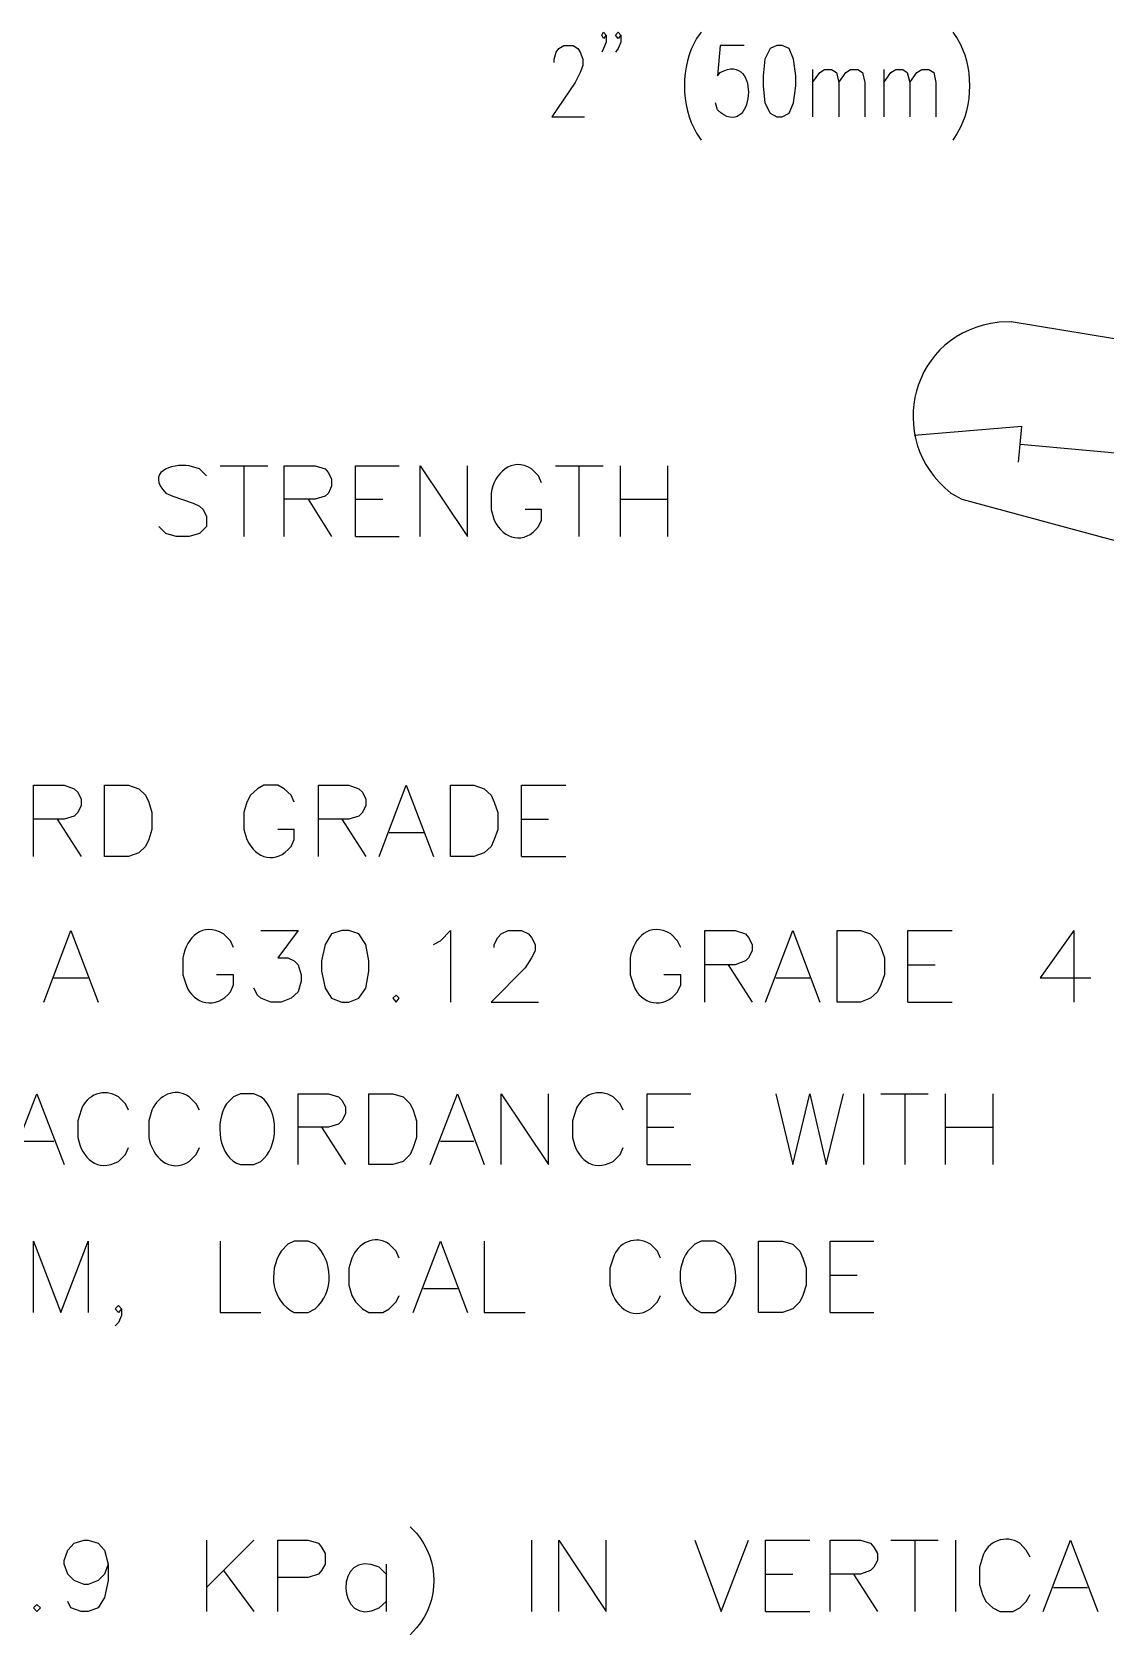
# Model space of a CAD drawing. Header units: millimetres. Extents: x 14 to 201, y 16 to 268.
# Drawn here: x 97.2 to 133.1, y 66.4 to 120 of the extents above; entities that cross this region are included whole.
import ezdxf

# ---------------------------------------------------------------- set-up
doc = ezdxf.new("R2010")
doc.units = ezdxf.units.MM
doc.layers.get('0').update_dxf_attribs({"linetype": 'CONTINUOUS'})

msp = doc.modelspace()

# ---------------------------------------------------------------- linework, layer by layer
at = {"color": 0}
for p, q in [((116.247, 119.931), (116.31, 120.037)), ((116.31, 119.825), (116.247, 119.931)), ((116.31, 120.037), (116.396, 119.931)), ((116.396, 119.931), (116.31, 119.825)), ((116.396, 119.698), (116.31, 119.485)), ((116.396, 119.931), (116.396, 119.698)), ((116.713, 119.931), (116.797, 120.037)), ((116.797, 119.825), (116.713, 119.931)), ((116.797, 120.037), (116.882, 119.931)), ((116.882, 119.931), (116.797, 119.825)), ((116.882, 119.698), (116.797, 119.485)), ((116.882, 119.931), (116.882, 119.698)), ((119.571, 120.037), (119.422, 119.825)), ((127.995, 120.037), (128.142, 119.825)), ((114.66, 119.126), (114.723, 119.359)), ((114.66, 119.02), (114.66, 119.126)), ((114.723, 119.359), (114.808, 119.485)), ((114.808, 119.485), (114.978, 119.592)), ((114.978, 119.592), (115.295, 119.592)), ((115.295, 119.592), (115.442, 119.485)), ((115.442, 119.485), (115.528, 119.359)), ((115.528, 119.359), (115.612, 119.126)), ((115.612, 119.126), (115.612, 118.914)), ((116.31, 119.485), (116.247, 119.359)), ((116.797, 119.485), (116.713, 119.359)), ((120.205, 119.592), (120.121, 118.576)), ((121.01, 119.592), (120.205, 119.592)), ((121.708, 119.126), (121.645, 118.576)), ((121.878, 119.485), (121.708, 119.126)), ((122.111, 119.592), (121.878, 119.485)), ((122.28, 119.592), (122.111, 119.592)), ((122.513, 119.485), (122.28, 119.592)), ((122.66, 119.126), (122.513, 119.485)), ((122.746, 118.576), (122.66, 119.126)), ((115.528, 118.682), (115.358, 118.343)), ((115.612, 118.914), (115.528, 118.682)), ((120.121, 118.576), (120.205, 118.682)), ((123.296, 118.787), (123.296, 117.199)), ((123.296, 118.343), (123.549, 118.682)), ((123.549, 118.682), (123.698, 118.787)), ((123.698, 118.787), (123.931, 118.787)), ((123.931, 118.787), (124.101, 118.682)), ((124.101, 118.682), (124.185, 118.343)), ((124.185, 118.343), (124.418, 118.682)), ((124.418, 118.682), (124.567, 118.787)), ((124.567, 118.787), (124.82, 118.787)), ((124.82, 118.787), (124.967, 118.682)), ((124.967, 118.682), (125.053, 118.343)), ((125.688, 118.787), (125.688, 117.199)), ((125.688, 118.343), (125.921, 118.682)), ((125.921, 118.682), (126.091, 118.787)), ((126.091, 118.787), (126.322, 118.787)), ((126.322, 118.787), (126.471, 118.682)), ((126.471, 118.682), (126.555, 118.343)), ((126.555, 118.343), (126.788, 118.682)), ((126.788, 118.682), (126.957, 118.787)), ((126.957, 118.787), (127.19, 118.787)), ((127.19, 118.787), (127.36, 118.682)), ((127.36, 118.682), (127.423, 118.343)), ((115.358, 118.343), (114.576, 117.199)), ((121.645, 118.576), (121.645, 118.237)), ((121.645, 118.237), (121.708, 117.665)), ((122.66, 117.665), (122.746, 118.237)), ((122.746, 118.237), (122.746, 118.576)), ((124.185, 118.343), (124.185, 117.199)), ((125.053, 118.343), (125.053, 117.199)), ((126.555, 118.343), (126.555, 117.199)), ((127.423, 118.343), (127.423, 117.199)), ((120.121, 117.432), (120.057, 117.665)), ((121.708, 117.665), (121.878, 117.326)), ((122.513, 117.326), (122.66, 117.665)), ((114.576, 117.199), (115.675, 117.199)), ((121.878, 117.326), (122.111, 117.199)), ((122.111, 117.199), (122.28, 117.199)), ((122.28, 117.199), (122.513, 117.326)), ((119.422, 116.65), (119.571, 116.417)), ((128.142, 116.65), (127.995, 116.417)), ((129.963, 110.342), (129.54, 110.32)), ((166.539, 104.309), (129.942, 110.342)), ((130.302, 106.828), (126.704, 106.532)), ((130.196, 105.643), (130.302, 106.828)), ((130.259, 106.236), (169.333, 102.679)), ((102.785, 105.41), (102.446, 105.517)), ((103.018, 105.178), (102.785, 105.41)), ((103.484, 105.517), (105.071, 105.517)), ((104.267, 105.517), (104.267, 103.145)), ((105.621, 103.145), (105.621, 105.517)), ((105.621, 105.517), (106.659, 105.517)), ((106.659, 105.517), (106.998, 105.41)), ((106.998, 105.41), (107.104, 105.283)), ((107.104, 105.283), (107.208, 105.071)), ((108.013, 103.145), (108.013, 105.517)), ((108.013, 105.517), (109.474, 105.517)), ((110.173, 103.145), (110.173, 105.517)), ((110.173, 105.517), (111.76, 103.145)), ((111.76, 103.145), (111.76, 105.517)), ((114.131, 105.178), (113.897, 105.41)), ((114.237, 104.944), (114.131, 105.178)), ((114.703, 105.517), (116.29, 105.517)), ((115.485, 105.517), (115.485, 103.145)), ((116.862, 105.517), (116.862, 103.145)), ((118.449, 105.517), (118.449, 103.145)), ((107.208, 104.838), (107.104, 104.606)), ((107.208, 105.071), (107.208, 104.838)), ((101.663, 104.606), (101.896, 104.499)), ((101.896, 104.499), (102.574, 104.267)), ((102.574, 104.267), (102.785, 104.162)), ((102.785, 104.162), (102.912, 104.056)), ((106.659, 104.395), (105.621, 104.395)), ((106.426, 104.395), (107.208, 103.145)), ((106.998, 104.499), (106.659, 104.395)), ((107.104, 104.606), (106.998, 104.499)), ((108.013, 104.395), (108.924, 104.395)), ((112.543, 104.606), (112.543, 104.056)), ((116.862, 104.395), (118.449, 104.395)), ((127.932, 104.606), (128.291, 104.395)), ((128.291, 104.395), (136.017, 102.319)), ((102.912, 104.056), (103.018, 103.823)), ((103.018, 103.823), (103.018, 103.484)), ((112.543, 104.056), (112.649, 103.696)), ((114.237, 104.056), (113.687, 104.056)), ((114.131, 103.484), (114.237, 103.696)), ((114.237, 103.696), (114.237, 104.056)), ((101.663, 103.251), (101.431, 103.484)), ((102.003, 103.145), (101.663, 103.251)), ((102.446, 103.145), (102.003, 103.145)), ((102.785, 103.251), (102.446, 103.145)), ((103.018, 103.484), (102.785, 103.251)), ((108.013, 103.145), (109.474, 103.145)), ((97.24, 92.4348), (97.24, 94.827)), ((97.24, 94.827), (98.2557, 94.827)), ((98.2557, 94.827), (98.5943, 94.7)), ((98.5943, 94.7), (98.7213, 94.5942)), ((98.7213, 94.5942), (98.8275, 94.361)), ((99.61, 92.4348), (99.61, 94.827)), ((99.61, 94.827), (100.415, 94.827)), ((100.415, 94.827), (100.754, 94.7)), ((100.754, 94.7), (100.987, 94.488)), ((100.987, 94.488), (101.092, 94.2552)), ((104.499, 94.488), (104.372, 94.2552)), ((104.732, 94.7), (104.499, 94.488)), ((104.944, 94.827), (104.732, 94.7)), ((105.41, 94.827), (104.944, 94.827)), ((105.621, 94.7), (105.41, 94.827)), ((105.854, 94.488), (105.621, 94.7)), ((105.96, 94.2552), (105.854, 94.488)), ((106.765, 92.4348), (106.765, 94.827)), ((106.765, 94.827), (107.781, 94.827)), ((107.781, 94.827), (108.119, 94.7)), ((108.119, 94.7), (108.246, 94.5942)), ((108.246, 94.5942), (108.353, 94.361)), ((108.796, 92.4348), (109.707, 94.827)), ((109.707, 94.827), (110.617, 92.4348)), ((111.188, 92.4348), (111.188, 94.827)), ((111.188, 94.827), (111.971, 94.827)), ((111.971, 94.827), (112.31, 94.7)), ((112.31, 94.7), (112.543, 94.488)), ((112.543, 94.488), (112.649, 94.2552)), ((113.558, 92.4348), (113.558, 94.827)), ((113.558, 94.827), (115.042, 94.827)), ((98.7213, 93.9161), (98.5943, 93.7892)), ((98.8275, 94.149), (98.7213, 93.9161)), ((98.8275, 94.361), (98.8275, 94.149)), ((101.092, 94.2552), (101.197, 93.9161)), ((101.197, 93.9161), (101.197, 93.3457)), ((104.372, 94.2552), (104.267, 93.9161)), ((104.267, 93.9161), (104.267, 93.3457)), ((108.246, 93.9161), (108.119, 93.7892)), ((108.353, 94.149), (108.246, 93.9161)), ((108.353, 94.361), (108.353, 94.149)), ((112.649, 94.2552), (112.776, 93.9161)), ((112.776, 93.9161), (112.776, 93.3457)), ((98.2557, 93.6833), (97.24, 93.6833)), ((98.0225, 93.6833), (98.8275, 92.4348)), ((98.5943, 93.7892), (98.2557, 93.6833)), ((107.781, 93.6833), (106.765, 93.6833)), ((107.547, 93.6833), (108.353, 92.4348)), ((108.119, 93.7892), (107.781, 93.6833)), ((113.558, 93.6833), (114.469, 93.6833)), ((101.092, 93.0067), (100.987, 92.7735)), ((101.197, 93.3457), (101.092, 93.0067)), ((104.267, 93.3457), (104.372, 93.0067)), ((105.96, 93.3457), (105.41, 93.3457)), ((105.854, 92.7735), (105.96, 93.0067)), ((105.96, 93.0067), (105.96, 93.3457)), ((109.135, 93.2395), (110.279, 93.2395)), ((112.649, 93.0067), (112.543, 92.7735)), ((112.776, 93.3457), (112.649, 93.0067)), ((100.415, 92.4348), (99.61, 92.4348)), ((100.754, 92.5615), (100.415, 92.4348)), ((100.987, 92.7735), (100.754, 92.5615)), ((111.971, 92.4348), (111.188, 92.4348)), ((112.31, 92.5615), (111.971, 92.4348)), ((112.543, 92.7735), (112.31, 92.5615)), ((113.558, 92.4348), (115.042, 92.4348)), ((97.579, 87.5661), (98.4885, 89.9583)), ((98.4885, 89.9583), (99.3994, 87.5661)), ((103.823, 89.6193), (103.59, 89.8521)), ((103.929, 89.3865), (103.823, 89.6193)), ((104.838, 89.9583), (106.087, 89.9583)), ((106.087, 89.9583), (105.41, 89.0475)), ((107.208, 89.8521), (106.998, 89.4927)), ((107.547, 89.9583), (107.208, 89.8521)), ((107.781, 89.9583), (107.547, 89.9583)), ((108.119, 89.8521), (107.781, 89.9583)), ((108.353, 89.4927), (108.119, 89.8521)), ((110.617, 89.4927), (110.849, 89.6193)), ((110.849, 89.6193), (111.188, 89.9583)), ((111.188, 89.9583), (111.188, 87.5661)), ((112.649, 89.4927), (112.776, 89.7255)), ((112.776, 89.7255), (112.882, 89.8521)), ((112.882, 89.8521), (113.115, 89.9583)), ((113.115, 89.9583), (113.558, 89.9583)), ((113.558, 89.9583), (113.792, 89.8521)), ((113.792, 89.8521), (113.897, 89.7255)), ((113.897, 89.7255), (114.024, 89.4927)), ((118.787, 89.6193), (118.554, 89.8521)), ((118.893, 89.3865), (118.787, 89.6193)), ((119.698, 87.5661), (119.698, 89.9583)), ((119.698, 89.9583), (120.713, 89.9583)), ((120.713, 89.9583), (121.053, 89.8521)), ((121.053, 89.8521), (121.158, 89.7255)), ((121.158, 89.7255), (121.285, 89.4927)), ((121.729, 87.5661), (122.64, 89.9583)), ((122.64, 89.9583), (123.549, 87.5661)), ((124.121, 87.5661), (124.121, 89.9583)), ((124.121, 89.9583), (124.904, 89.9583)), ((124.904, 89.9583), (125.243, 89.8521)), ((125.243, 89.8521), (125.476, 89.6193)), ((125.476, 89.6193), (125.582, 89.3865)), ((126.492, 87.5661), (126.492, 89.9583)), ((126.492, 89.9583), (127.974, 89.9583)), ((132.038, 89.9583), (130.917, 88.3708)), ((132.038, 89.9583), (132.038, 87.5661)), ((106.998, 89.4927), (106.871, 88.9427)), ((108.458, 88.9427), (108.353, 89.4927)), ((112.649, 89.3865), (112.649, 89.4927)), ((114.024, 89.2803), (113.897, 89.0475)), ((114.024, 89.4927), (114.024, 89.2803)), ((121.285, 89.2803), (121.158, 89.0475)), ((121.285, 89.4927), (121.285, 89.2803)), ((125.582, 89.3865), (125.709, 89.0475)), ((102.235, 89.0475), (102.235, 88.477)), ((105.41, 89.0475), (105.749, 89.0475)), ((105.749, 89.0475), (105.96, 88.9427)), ((105.96, 88.9427), (106.087, 88.816)), ((106.087, 88.816), (106.193, 88.477)), ((106.871, 88.9427), (106.871, 88.6037)), ((106.871, 88.6037), (106.998, 88.0318)), ((108.353, 88.0318), (108.458, 88.6037)), ((108.458, 88.6037), (108.458, 88.9427)), ((113.687, 88.7099), (112.543, 87.5661)), ((113.897, 89.0475), (113.687, 88.7099)), ((117.199, 89.0475), (117.199, 88.477)), ((120.713, 88.816), (119.698, 88.816)), ((120.481, 88.816), (121.285, 87.5661)), ((121.053, 88.9427), (120.713, 88.816)), ((121.158, 89.0475), (121.053, 88.9427)), ((125.709, 89.0475), (125.709, 88.477)), ((126.492, 88.816), (127.403, 88.816)), ((97.9166, 88.3708), (99.0604, 88.3708)), ((102.235, 88.477), (102.342, 88.138)), ((103.929, 88.477), (103.357, 88.477)), ((103.823, 87.9052), (103.929, 88.138)), ((103.929, 88.138), (103.929, 88.477)), ((104.732, 87.799), (104.606, 88.0318)), ((106.193, 88.2646), (106.087, 87.9052)), ((106.193, 88.477), (106.193, 88.2646)), ((106.998, 88.0318), (107.208, 87.6928)), ((108.119, 87.6928), (108.353, 88.0318)), ((117.199, 88.477), (117.306, 88.138)), ((118.893, 88.477), (118.321, 88.477)), ((118.787, 87.9052), (118.893, 88.138)), ((118.893, 88.138), (118.893, 88.477)), ((122.068, 88.3708), (123.212, 88.3708)), ((125.582, 88.138), (125.476, 87.9052)), ((125.709, 88.477), (125.582, 88.138)), ((130.917, 88.3708), (132.608, 88.3708)), ((104.838, 87.6928), (104.732, 87.799)), ((105.178, 87.5661), (104.838, 87.6928)), ((105.517, 87.5661), (105.178, 87.5661)), ((105.854, 87.6928), (105.517, 87.5661)), ((106.087, 87.9052), (105.854, 87.6928)), ((107.208, 87.6928), (107.547, 87.5661)), ((107.547, 87.5661), (107.781, 87.5661)), ((107.781, 87.5661), (108.119, 87.6928)), ((109.368, 87.799), (109.262, 87.6928)), ((109.262, 87.6928), (109.368, 87.5661)), ((109.474, 87.6928), (109.368, 87.799)), ((109.368, 87.5661), (109.474, 87.6928)), ((112.543, 87.5661), (114.131, 87.5661)), ((124.904, 87.5661), (124.121, 87.5661)), ((125.243, 87.6928), (124.904, 87.5661)), ((125.476, 87.9052), (125.243, 87.6928)), ((126.492, 87.5661), (127.974, 87.5661)), ((96.435, 82.127), (97.3459, 84.4973)), ((97.3459, 84.4973), (98.2557, 82.127)), ((100.309, 84.1583), (100.076, 84.3911)), ((102.679, 84.1583), (102.446, 84.3911)), ((103.929, 84.3911), (103.696, 84.1583)), ((104.162, 84.4973), (103.929, 84.3911)), ((104.606, 84.4973), (104.162, 84.4973)), ((104.838, 84.3911), (104.606, 84.4973)), ((106.087, 82.127), (106.087, 84.4973)), ((106.087, 84.4973), (107.104, 84.4973)), ((107.104, 84.4973), (107.442, 84.3911)), ((107.442, 84.3911), (107.547, 84.2864)), ((107.547, 84.2864), (107.674, 84.0535)), ((108.458, 82.127), (108.458, 84.4973)), ((108.458, 84.4973), (109.262, 84.4973)), ((109.262, 84.4973), (109.601, 84.3911)), ((109.601, 84.3911), (109.834, 84.1583)), ((110.512, 82.127), (111.421, 84.4973)), ((111.421, 84.4973), (112.31, 82.127)), ((112.882, 82.127), (112.882, 84.4973)), ((112.882, 84.4973), (114.469, 82.127)), ((114.469, 82.127), (114.469, 84.4973)), ((116.862, 84.1583), (116.629, 84.3911)), ((117.771, 82.127), (117.771, 84.4973)), ((117.771, 84.4973), (119.232, 84.4973)), ((122.068, 84.4973), (122.64, 82.127)), ((122.64, 82.127), (123.212, 84.4973)), ((123.212, 84.4973), (123.762, 82.127)), ((123.762, 82.127), (124.333, 84.4973)), ((125.01, 84.4973), (125.01, 82.127)), ((125.582, 84.4973), (127.169, 84.4973)), ((126.387, 84.4973), (126.387, 82.127)), ((127.742, 84.4973), (127.742, 82.127)), ((129.329, 84.4973), (129.329, 82.127)), ((98.8275, 83.9474), (98.7213, 83.5875)), ((100.415, 83.9474), (100.309, 84.1583)), ((101.197, 83.9474), (101.092, 83.5875)), ((102.785, 83.9474), (102.679, 84.1583)), ((107.674, 83.8207), (107.547, 83.5875)), ((107.674, 84.0535), (107.674, 83.8207)), ((109.834, 84.1583), (109.94, 83.9474)), ((109.94, 83.9474), (110.046, 83.5875)), ((115.379, 83.9474), (115.274, 83.5875)), ((116.967, 83.9474), (116.862, 84.1583)), ((98.7213, 83.5875), (98.7213, 83.0365)), ((101.092, 83.5875), (101.092, 83.0365)), ((107.104, 83.3755), (106.087, 83.3755)), ((106.871, 83.3755), (107.674, 82.127)), ((107.442, 83.4817), (107.104, 83.3755)), ((107.547, 83.5875), (107.442, 83.4817)), ((110.046, 83.5875), (110.046, 83.0365)), ((115.274, 83.5875), (115.274, 83.0365)), ((117.771, 83.3755), (118.66, 83.3755)), ((127.742, 83.3755), (129.329, 83.3755)), ((96.7948, 82.9098), (97.9166, 82.9098)), ((100.309, 82.466), (100.415, 82.6989)), ((102.679, 82.466), (102.785, 82.6989)), ((109.94, 82.6989), (109.834, 82.466)), ((110.046, 83.0365), (109.94, 82.6989)), ((110.849, 82.9098), (111.971, 82.9098)), ((116.862, 82.466), (116.967, 82.6989)), ((100.076, 82.2332), (100.309, 82.466)), ((102.446, 82.2332), (102.679, 82.466)), ((104.162, 82.127), (104.606, 82.127)), ((104.606, 82.127), (104.838, 82.2332)), ((109.262, 82.127), (108.458, 82.127)), ((109.601, 82.2332), (109.262, 82.127)), ((109.834, 82.466), (109.601, 82.2332)), ((116.629, 82.2332), (116.862, 82.466)), ((117.771, 82.127), (119.232, 82.127)), ((97.24, 77.1744), (97.24, 79.5651)), ((97.24, 79.5651), (98.1495, 77.1744)), ((98.1495, 77.1744), (99.0604, 79.5651)), ((99.0604, 79.5651), (99.0604, 77.1744)), ((103.484, 79.5651), (103.484, 77.1744)), ((105.749, 79.459), (105.517, 79.2261)), ((105.96, 79.5651), (105.749, 79.459)), ((106.426, 79.5651), (105.96, 79.5651)), ((106.659, 79.459), (106.426, 79.5651)), ((109.368, 79.2261), (109.135, 79.459)), ((109.94, 77.1744), (110.849, 79.5651)), ((110.849, 79.5651), (111.76, 77.1744)), ((112.31, 79.5651), (112.31, 77.1744)), ((118.11, 79.2261), (117.878, 79.459)), ((119.359, 79.459), (119.126, 79.2261)), ((119.571, 79.5651), (119.359, 79.459)), ((120.037, 79.5651), (119.571, 79.5651)), ((120.247, 79.459), (120.037, 79.5651)), ((121.496, 77.1744), (121.496, 79.5651)), ((121.496, 79.5651), (122.301, 79.5651)), ((122.301, 79.5651), (122.64, 79.459)), ((122.64, 79.459), (122.873, 79.2261)), ((123.888, 77.1744), (123.888, 79.5651)), ((123.888, 79.5651), (125.349, 79.5651)), ((107.887, 78.9933), (107.781, 78.6557)), ((109.474, 78.9933), (109.368, 79.2261)), ((116.629, 78.9933), (116.523, 78.6557)), ((118.217, 78.9933), (118.11, 79.2261)), ((122.873, 79.2261), (122.979, 78.9933)), ((122.979, 78.9933), (123.083, 78.6557)), ((107.781, 78.6557), (107.781, 78.0838)), ((116.523, 78.6557), (116.523, 78.0838)), ((123.083, 78.6557), (123.083, 78.0838)), ((123.888, 78.4229), (124.799, 78.4229)), ((107.781, 78.0838), (107.887, 77.7448)), ((110.279, 77.9776), (111.421, 77.9776)), ((123.083, 78.0838), (122.979, 77.7448)), ((99.9698, 77.301), (100.076, 77.4058)), ((100.076, 77.1744), (99.9698, 77.301)), ((100.076, 77.4058), (100.182, 77.301)), ((100.182, 77.301), (100.076, 77.1744)), ((100.182, 77.301), (100.182, 77.0682)), ((106.426, 77.1744), (106.659, 77.301)), ((107.887, 77.7448), (108.013, 77.5339)), ((108.013, 77.5339), (108.246, 77.301)), ((108.246, 77.301), (108.458, 77.1744)), ((108.924, 77.1744), (109.135, 77.301)), ((109.135, 77.301), (109.368, 77.5339)), ((109.368, 77.5339), (109.474, 77.7448)), ((117.878, 77.301), (118.11, 77.5339)), ((118.11, 77.5339), (118.217, 77.7448)), ((120.037, 77.1744), (120.247, 77.301)), ((122.64, 77.301), (122.301, 77.1744)), ((122.873, 77.5339), (122.64, 77.301)), ((122.979, 77.7448), (122.873, 77.5339)), ((100.076, 76.8354), (99.9698, 76.7292)), ((100.182, 77.0682), (100.076, 76.8354)), ((103.484, 77.1744), (104.838, 77.1744)), ((105.96, 77.1744), (106.426, 77.1744)), ((108.458, 77.1744), (108.924, 77.1744)), ((112.31, 77.1744), (113.687, 77.1744)), ((119.571, 77.1744), (120.037, 77.1744)), ((122.301, 77.1744), (121.496, 77.1744)), ((123.888, 77.1744), (125.349, 77.1744)), ((109.834, 69.9975), (110.046, 69.7865)), ((98.3823, 69.2146), (98.5943, 69.4475)), ((98.5943, 69.4475), (98.9334, 69.5537)), ((98.9334, 69.5537), (99.0604, 69.5537)), ((99.0604, 69.5537), (99.3994, 69.4475)), ((99.3994, 69.4475), (99.61, 69.2146)), ((103.018, 69.5537), (103.018, 67.1615)), ((104.606, 69.5537), (103.018, 67.9662)), ((105.41, 67.1615), (105.41, 69.5537)), ((105.41, 69.5537), (106.426, 69.5537)), ((106.426, 69.5537), (106.765, 69.4475)), ((106.765, 69.4475), (106.871, 69.3208)), ((106.871, 69.3208), (106.998, 69.1085)), ((113.897, 69.5537), (113.897, 67.1615)), ((114.808, 67.1615), (114.808, 69.5537)), ((114.808, 69.5537), (116.396, 67.1615)), ((116.396, 67.1615), (116.396, 69.5537)), ((119.359, 69.5537), (120.247, 67.1615)), ((120.247, 67.1615), (121.158, 69.5537)), ((121.729, 67.1615), (121.729, 69.5537)), ((121.729, 69.5537), (123.212, 69.5537)), ((123.888, 67.1615), (123.888, 69.5537)), ((123.888, 69.5537), (124.904, 69.5537)), ((124.904, 69.5537), (125.243, 69.4475)), ((125.243, 69.4475), (125.349, 69.3208)), ((125.349, 69.3208), (125.476, 69.1085)), ((125.921, 69.5537), (127.508, 69.5537)), ((126.724, 69.5537), (126.724, 67.1615)), ((128.079, 69.5537), (128.079, 67.1615)), ((130.451, 69.2146), (130.238, 69.4475)), ((131.021, 67.1615), (131.932, 69.5537)), ((131.932, 69.5537), (132.842, 67.1615)), ((98.2557, 68.8756), (98.3823, 69.2146)), ((98.2557, 68.749), (98.2557, 68.8756)), ((98.3823, 68.41), (98.2557, 68.749)), ((99.61, 69.2146), (99.737, 68.749)), ((99.737, 68.749), (99.61, 68.41)), ((99.737, 68.749), (99.737, 68.199)), ((106.998, 68.749), (106.871, 68.538)), ((106.998, 69.1085), (106.998, 68.749)), ((109.029, 68.749), (109.029, 67.1615)), ((125.476, 68.8756), (125.349, 68.6428)), ((125.476, 69.1085), (125.476, 68.8756)), ((128.99, 68.9818), (128.884, 68.6428)), ((130.578, 68.9818), (130.451, 69.2146)), ((98.5943, 68.199), (98.3823, 68.41)), ((98.9334, 68.0724), (98.5943, 68.199)), ((99.3994, 68.199), (99.0604, 68.0724)), ((99.61, 68.41), (99.3994, 68.199)), ((99.737, 68.199), (99.61, 67.6271)), ((103.59, 68.538), (104.606, 67.1615)), ((106.426, 68.3052), (105.41, 68.3052)), ((106.765, 68.41), (106.426, 68.3052)), ((106.871, 68.538), (106.765, 68.41)), ((109.029, 68.41), (108.796, 68.6428)), ((121.729, 68.41), (122.64, 68.41)), ((124.904, 68.41), (123.888, 68.41)), ((124.671, 68.41), (125.476, 67.1615)), ((125.243, 68.538), (124.904, 68.41)), ((125.349, 68.6428), (125.243, 68.538)), ((128.884, 68.6428), (128.884, 68.0724)), ((99.0604, 68.0724), (98.9334, 68.0724)), ((99.61, 67.6271), (99.3994, 67.2881)), ((128.884, 68.0724), (128.99, 67.7333)), ((128.99, 67.7333), (129.096, 67.5005)), ((130.451, 67.5005), (130.578, 67.7333)), ((131.36, 67.9662), (132.504, 67.9662)), ((97.3459, 67.3943), (97.24, 67.2881)), ((97.24, 67.2881), (97.3459, 67.1615)), ((97.4729, 67.2881), (97.3459, 67.3943)), ((97.3459, 67.1615), (97.4729, 67.2881)), ((98.4885, 67.2881), (98.3823, 67.5005)), ((98.8275, 67.1615), (98.4885, 67.2881)), ((99.0604, 67.1615), (98.8275, 67.1615)), ((99.3994, 67.2881), (99.0604, 67.1615)), ((108.796, 67.2881), (109.029, 67.5005)), ((121.729, 67.1615), (123.212, 67.1615)), ((129.096, 67.5005), (129.329, 67.2881)), ((129.329, 67.2881), (129.562, 67.1615)), ((129.562, 67.1615), (130.006, 67.1615)), ((130.006, 67.1615), (130.238, 67.2881)), ((130.238, 67.2881), (130.451, 67.5005)), ((110.046, 66.6115), (109.834, 66.3787))]:
    msp.add_line(p, q, dxfattribs=at)
for points in [[(119.422, 119.825), (118.882, 118.908), (118.871, 117.566), (119.422, 116.65)], [(128.142, 119.825), (128.684, 118.908), (128.695, 117.566), (128.142, 116.65)], [(120.205, 118.682), (121.62, 119.457), (121.336, 116.279), (120.121, 117.432)], [(129.54, 110.32), (126.61, 110.016), (125.645, 106.411), (127.932, 104.606)], [(113.897, 105.41), (113.235, 105.835), (112.652, 105.257), (112.543, 104.606)], [(102.446, 105.517), (101.834, 105.607), (100.981, 105.295), (101.663, 104.606)], [(112.649, 103.696), (112.955, 103.039), (113.677, 102.877), (114.131, 103.484)], [(104.372, 93.0067), (104.684, 92.3477), (105.347, 92.1561), (105.854, 92.7735)], [(103.59, 89.8521), (102.891, 90.2423), (102.355, 89.7572), (102.235, 89.0475)], [(118.554, 89.8521), (117.857, 90.2423), (117.319, 89.7572), (117.199, 89.0475)], [(102.342, 88.138), (102.578, 87.4695), (103.365, 87.3167), (103.823, 87.9052)], [(117.306, 88.138), (117.544, 87.4695), (118.331, 87.3167), (118.787, 87.9052)], [(100.076, 84.3911), (99.6005, 84.6956), (99.0064, 84.4695), (98.8275, 83.9474)], [(102.446, 84.3911), (101.94, 84.7273), (101.428, 84.4381), (101.197, 83.9474)], [(104.838, 82.2332), (105.452, 82.6781), (105.464, 83.9488), (104.838, 84.3911)], [(116.629, 84.3911), (116.153, 84.6956), (115.559, 84.4695), (115.379, 83.9474)], [(103.696, 84.1583), (103.294, 83.5713), (103.407, 82.3309), (104.162, 82.127)], [(98.7213, 83.0365), (98.8413, 82.3281), (99.3771, 81.843), (100.076, 82.2332)], [(101.092, 83.0365), (101.2, 82.3845), (101.783, 81.8085), (102.446, 82.2332)], [(115.274, 83.0365), (115.394, 82.3281), (115.93, 81.843), (116.629, 82.2332)], [(106.659, 77.301), (107.298, 77.8387), (107.275, 78.9259), (106.659, 79.459)], [(109.135, 79.459), (108.635, 79.7966), (108.087, 79.5002), (107.887, 78.9933)], [(117.878, 79.459), (117.405, 79.7662), (116.779, 79.5306), (116.629, 78.9933)], [(120.247, 77.301), (120.912, 77.826), (120.883, 78.9411), (120.247, 79.459)], [(105.517, 79.2261), (105.07, 78.504), (105.21, 77.5476), (105.96, 77.1744)], [(119.126, 79.2261), (118.679, 78.5689), (118.801, 77.5286), (119.571, 77.1744)], [(116.523, 78.0838), (116.615, 77.4361), (117.247, 76.8368), (117.878, 77.301)], [(110.046, 69.7865), (110.819, 68.8813), (110.833, 67.5128), (110.046, 66.6115)], [(108.796, 68.6428), (107.286, 69.3621), (107.344, 66.5275), (108.796, 67.2881)], [(130.238, 69.4475), (129.766, 69.7547), (129.141, 69.5194), (128.99, 68.9818)]]:
    msp.add_open_spline(points, degree=3, dxfattribs=at)

doc.saveas('drawing.dxf')
